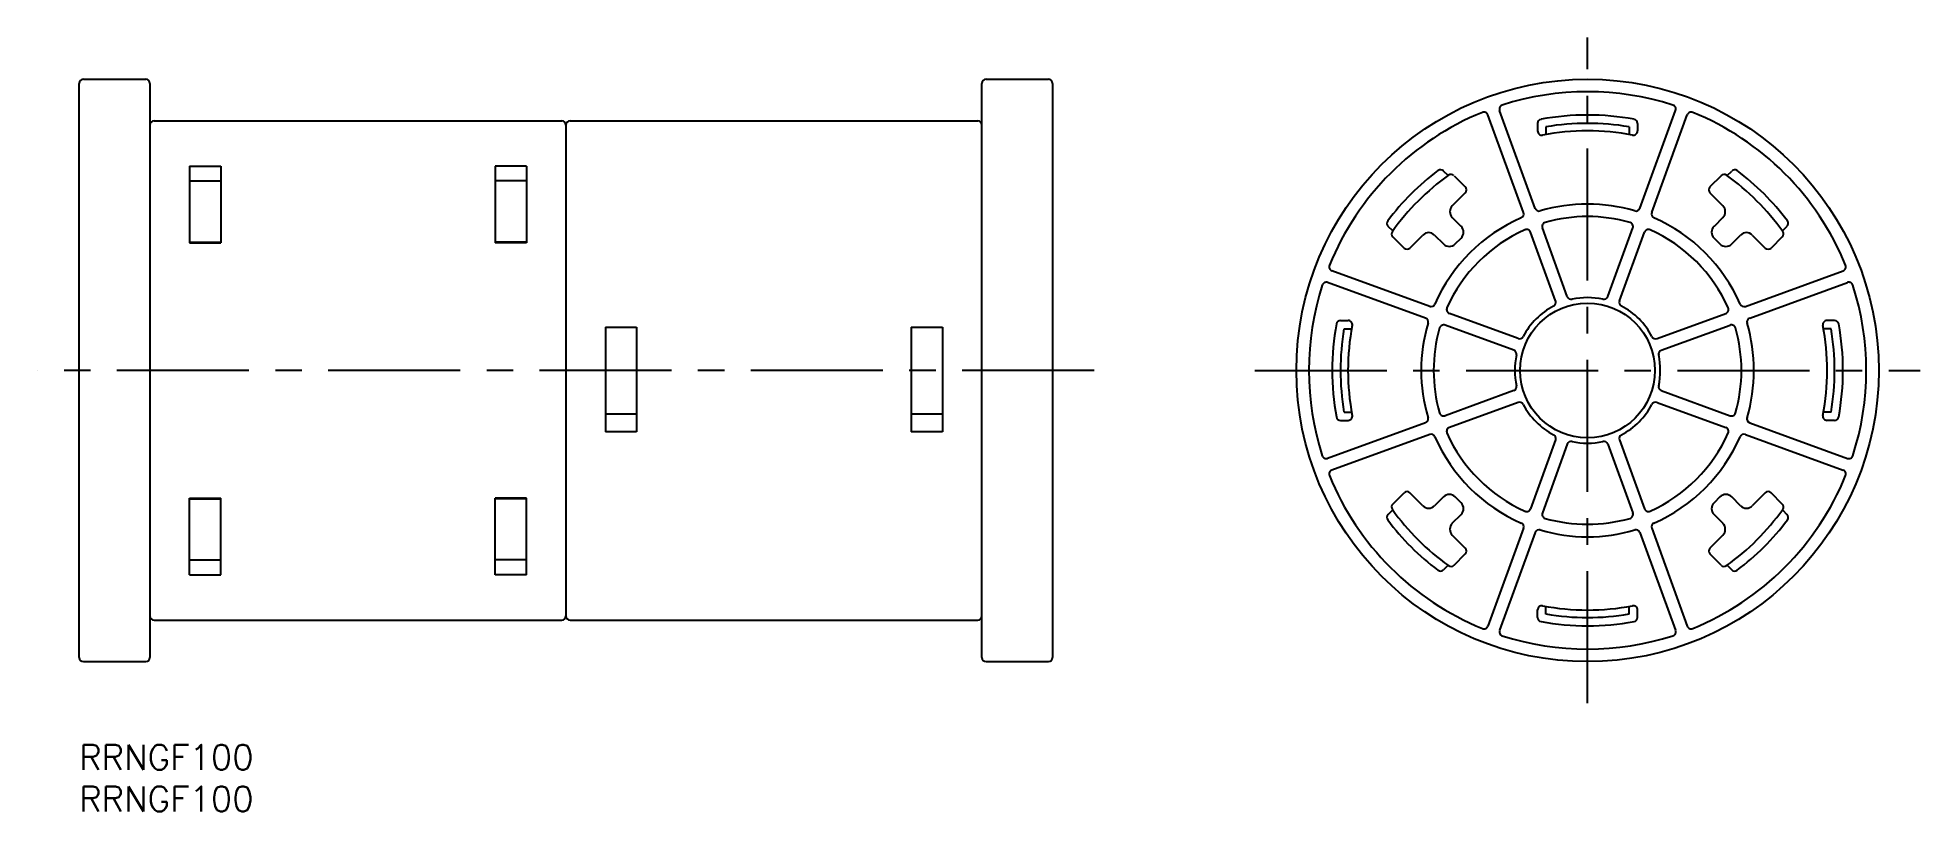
# Model space of a CAD drawing. Extents: x -5 to 221, y -8 to 85.
import ezdxf

# ---------------------------------------------------------------- set-up
doc = ezdxf.new("R2010")
doc.units = 0
doc.header["$LTSCALE"] = 0.5
doc.linetypes.add('CENTER', pattern=[50.8, 31.75, -6.35, 6.35, -6.35])
for name, color, linetype in [('MSM_CENTER', 1, 'CENTER'), ('MSM_CONTINUOUS', 7, 'CONTINUOUS'), ('MSM_PART_NUMBER', 7, 'CONTINUOUS')]:
    doc.layers.add(name, color=color, linetype=linetype)
doc.styles.get("Standard").update_dxf_attribs({"font": 'txt.shx', "height": 3, "bigfont": 'bigfont.shx'})

# ---------------------------------------------------------------- blocks, each defined once
blk = doc.blocks.new('*U1')
at = {"layer": 'MSM_PART_NUMBER'}
blk.add_text('RRNGF100', height=3, dxfattribs=at).set_placement((0, -3))
blk = doc.blocks.new('*U2')
at = {"layer": 'MSM_PART_NUMBER'}
blk.add_text('RRNGF100', height=3, dxfattribs=at).set_placement((0, -8))

msp = doc.modelspace()

# ---------------------------------------------------------------- linework, layer by layer
at = {"layer": 'MSM_CENTER'}
for p, q in [((181.3, 5), (181.3, 85)), ((122, 45), (-5, 45)), ((141.3, 45), (221.3, 45))]:
    msp.add_line(p, q, dxfattribs=at)
at = {"layer": 'MSM_CONTINUOUS'}
for p, q in [((0, 10.5), (0, 79.5)), ((0.5, 80), (8, 80)), ((8.5, 79.5), (8.5, 10.5)), ((108.5, 10.5), (108.5, 79.5)), ((109, 80), (116.5, 80)), ((117, 79.5), (117, 10.5)), ((9, 75), (58, 75)), ((59, 75), (108, 75)), ((173.6, 63.97), (169.32, 75.73)), ((175.01, 64.48), (170.73, 76.24)), ((175.3, 74.69), (175.3, 73.78)), ((187.3, 74.69), (187.3, 73.78)), ((187.6, 64.48), (191.88, 76.24)), ((189.01, 63.97), (193.29, 75.73)), ((58.5, 74.5), (58.5, 15.5)), ((176.3, 74.28), (176.3, 73.36)), ((186.3, 74.28), (186.3, 73.36)), ((13.25, 69.57), (17, 69.57)), ((13.25, 69.57), (13.25, 60.34)), ((17, 69.57), (17, 60.34)), ((50, 69.57), (50, 60.34)), ((53.75, 69.57), (50, 69.57)), ((53.75, 69.57), (53.75, 60.34)), ((164.54, 68.42), (163.98, 68.97)), ((165.25, 68.41), (166.6, 67.06)), ((197.36, 68.41), (196.01, 67.06)), ((198.07, 68.42), (198.63, 68.97)), ((13.25, 67.77), (17, 67.77)), ((53.75, 67.77), (50, 67.77)), ((165.04, 64.8), (166.6, 66.35)), ((196.01, 66.35), (197.57, 64.8)), ((166.1, 62.32), (165.04, 63.38)), ((197.57, 63.38), (196.51, 62.32)), ((157.89, 61.77), (157.33, 62.32)), ((159.95, 59.71), (161.51, 61.26)), ((162.92, 61.26), (163.98, 60.2)), ((177.46, 53.36), (174.46, 61.62)), ((178.87, 53.87), (175.87, 62.13)), ((183.73, 53.87), (186.74, 62.13)), ((185.14, 53.36), (188.15, 61.62)), ((198.63, 60.2), (199.69, 61.26)), ((201.1, 61.26), (202.66, 59.71)), ((204.72, 61.77), (205.27, 62.32)), ((13.25, 60.42), (17, 60.42)), ((13.25, 60.34), (17, 60.34)), ((53.75, 60.42), (50, 60.42)), ((53.75, 60.34), (50, 60.34)), ((157.89, 61.06), (159.24, 59.71)), ((165.39, 60.2), (166.1, 60.91)), ((196.51, 60.91), (197.21, 60.2)), ((204.71, 61.06), (203.37, 59.71)), ((162.33, 52.7), (150.57, 56.98)), ((200.28, 52.7), (212.04, 56.98)), ((161.82, 51.29), (150.06, 55.57)), ((200.79, 51.29), (212.55, 55.57)), ((63.25, 50.2), (63.25, 37.62)), ((63.25, 50.2), (67, 50.2)), ((67, 50.2), (67, 37.62)), ((100, 50.2), (100, 37.62)), ((100, 50.2), (103.75, 50.2)), ((103.75, 50.2), (103.75, 37.62)), ((151.61, 51), (152.53, 51)), ((152.03, 50), (152.94, 50)), ((172.44, 47.43), (164.17, 50.44)), ((172.95, 48.84), (164.69, 51.85)), ((189.66, 48.84), (197.92, 51.85)), ((190.17, 47.43), (198.43, 50.44)), ((210.58, 50), (209.67, 50)), ((211, 51), (210.08, 51)), ((172.44, 42.57), (164.17, 39.56)), ((172.95, 41.16), (164.69, 38.15)), ((189.66, 41.16), (197.92, 38.15)), ((190.17, 42.57), (198.43, 39.56)), ((63.25, 39.8), (67, 39.8)), ((100, 39.8), (103.75, 39.8)), ((161.82, 38.71), (150.06, 34.43)), ((151.61, 39), (152.53, 39)), ((152.03, 40), (152.94, 40)), ((200.79, 38.71), (212.55, 34.43)), ((210.58, 40), (209.67, 40)), ((211, 39), (210.08, 39)), ((67, 37.62), (63.25, 37.62)), ((103.75, 37.62), (100, 37.62)), ((162.33, 37.3), (150.57, 33.02)), ((177.46, 36.64), (174.46, 28.38)), ((185.14, 36.64), (188.15, 28.38)), ((200.28, 37.3), (212.04, 33.02)), ((178.87, 36.13), (175.87, 27.87)), ((183.73, 36.13), (186.74, 27.87)), ((13.25, 29.66), (17, 29.66)), ((13.25, 20.43), (13.25, 29.66)), ((13.25, 29.58), (17, 29.58)), ((17, 20.43), (17, 29.66)), ((53.75, 29.66), (50, 29.66)), ((50, 20.43), (50, 29.66)), ((53.75, 29.58), (50, 29.58)), ((53.75, 20.43), (53.75, 29.66)), ((157.89, 28.94), (159.24, 30.29)), ((161.51, 28.74), (159.95, 30.29)), ((163.98, 29.8), (162.92, 28.74)), ((166.1, 29.09), (165.39, 29.8)), ((197.21, 29.8), (196.51, 29.09)), ((199.69, 28.74), (198.63, 29.8)), ((202.66, 30.29), (201.1, 28.74)), ((204.71, 28.94), (203.37, 30.29)), ((157.89, 28.23), (157.33, 27.68)), ((165.04, 26.62), (166.1, 27.68)), ((196.51, 27.68), (197.57, 26.62)), ((204.72, 28.23), (205.27, 27.68)), ((166.6, 23.65), (165.04, 25.2)), ((173.6, 26.03), (169.32, 14.27)), ((175.01, 25.52), (170.73, 13.76)), ((187.6, 25.52), (191.88, 13.76)), ((189.01, 26.03), (193.29, 14.27)), ((197.57, 25.2), (196.01, 23.65)), ((165.25, 21.59), (166.6, 22.94)), ((197.36, 21.59), (196.01, 22.94)), ((13.25, 22.23), (17, 22.23)), ((13.25, 20.43), (17, 20.43)), ((53.75, 22.23), (50, 22.23)), ((53.75, 20.43), (50, 20.43)), ((164.54, 21.58), (163.98, 21.03)), ((198.07, 21.58), (198.63, 21.03)), ((175.3, 15.31), (175.3, 16.22)), ((176.3, 15.72), (176.3, 16.64)), ((186.3, 15.72), (186.3, 16.64)), ((187.3, 15.31), (187.3, 16.22)), ((9, 15), (58, 15)), ((59, 15), (108, 15)), ((0.5, 10), (8, 10)), ((109, 10), (116.5, 10))]:
    msp.add_line(p, q, dxfattribs=at)
for radius in [35, 8.1]:
    msp.add_circle((181.3, 45), radius, dxfattribs=at)
for centre, radius, start, end in [((0.5, 79.5), 0.5, 90, 180), ((8, 79.5), 0.5, 0, 90), ((109, 79.5), 0.5, 90, 180), ((116.5, 79.5), 0.5, 0, 90), ((181.3, 45), 33.5, 72.1708, 107.8292), ((9, 74.5), 0.5, 90, 180), ((58, 74.5), 0.5, 0, 90), ((59, 74.5), 0.5, 90, 180), ((108, 74.5), 0.5, 0, 90), ((181.3, 45), 33.5, 112.1708, 157.8292), ((168.85, 75.56), 0.5, 20, 112.1708), ((171.2, 76.42), 0.5, 107.8292, 200), ((175.8, 74.69), 0.5, 100.4932, 180), ((181.3, 45), 30.7, 79.5068, 100.4932), ((181.3, 45), 29.7, 80.3081, 99.6919), ((186.8, 74.69), 0.5, 360, 79.5068), ((191.41, 76.42), 0.5, 340, 72.1708), ((193.76, 75.56), 0.5, 67.8292, 160), ((181.3, 45), 33.5, 22.1708, 67.8292), ((175.8, 73.78), 0.5, 180, 280.8194), ((181.3, 45), 28.8, 79.1806, 100.8194), ((186.8, 73.78), 0.5, 259.1806, 360), ((181.3, 45), 30, 126.8148, 143.1852), ((181.3, 45), 28.8, 125.4402, 144.5598), ((163.63, 68.62), 0.5, 45, 126.8148), ((164.89, 68.06), 0.5, 45, 125.4402), ((197.71, 68.06), 0.5, 54.5598, 135), ((181.3, 45), 28.8, 35.4402, 54.5598), ((198.98, 68.62), 0.5, 53.1852, 135), ((181.3, 45), 30, 36.8148, 53.1852), ((166.24, 66.71), 0.5, 315, 45), ((196.37, 66.71), 0.5, 135, 225), ((165.75, 64.09), 1, 135, 225), ((173.13, 63.8), 0.5, 293.4958, 20), ((175.48, 64.66), 0.5, 200, 286.5042), ((181.3, 45), 20, 73.4958, 106.5042), ((181.3, 45), 18.5, 73.9821, 106.0179), ((187.13, 64.66), 0.5, 253.4958, 340), ((189.48, 63.8), 0.5, 160, 246.5042), ((196.86, 64.09), 1, 315, 45), ((157.69, 62.68), 0.5, 143.1852, 225), ((158.25, 61.41), 0.5, 144.5598, 225), ((162.21, 60.56), 1, 45, 135), ((181.3, 45), 20, 113.4958, 156.5042), ((181.3, 45), 18.5, 113.9821, 156.0179), ((165.39, 61.62), 1, 315, 45), ((173.99, 61.45), 0.5, 20, 113.9821), ((176.34, 62.3), 0.5, 106.0179, 200), ((186.27, 62.3), 0.5, 340, 73.9821), ((188.62, 61.45), 0.5, 66.0179, 160), ((181.3, 45), 18.5, 23.9821, 66.0179), ((181.3, 45), 20, 23.4958, 66.5042), ((197.21, 61.62), 1, 135, 225), ((200.4, 60.56), 1, 45, 135), ((204.36, 61.41), 0.5, 315, 35.4402), ((204.92, 62.68), 0.5, 315, 36.8148), ((159.6, 60.06), 0.5, 225, 315), ((164.69, 60.91), 1, 225, 315), ((197.92, 60.91), 1, 225, 315), ((203.01, 60.06), 0.5, 225, 315), ((150.74, 57.45), 0.5, 157.8292, 250), ((211.86, 57.45), 0.5, 290, 22.1708), ((181.3, 45), 33.5, 162.1708, 197.8292), ((149.89, 55.1), 0.5, 70, 162.1708), ((212.72, 55.1), 0.5, 17.8292, 110), ((181.3, 45), 33.5, 342.1708, 17.8292), ((162.5, 53.17), 0.5, 250, 336.5042), ((164.86, 52.32), 0.5, 156.0179, 250), ((181.3, 45), 8.75, 117.7664, 152.2336), ((177, 53.18), 0.5, 297.7664, 20), ((179.34, 54.04), 0.5, 200, 282.2336), ((181.3, 45), 8.75, 77.7664, 102.2336), ((183.26, 54.04), 0.5, 257.7664, 340), ((185.61, 53.18), 0.5, 160, 242.2336), ((181.3, 45), 8.75, 27.7664, 62.2336), ((197.75, 52.32), 0.5, 290, 23.9821), ((200.1, 53.17), 0.5, 203.4958, 290), ((181.3, 45), 30.7, 169.5068, 190.4932), ((151.61, 50.5), 0.5, 90, 169.5068), ((181.3, 45), 29.7, 170.3081, 189.6919), ((181.3, 45), 28.8, 169.1806, 190.8194), ((152.53, 50.5), 0.5, 349.1806, 90), ((181.3, 45), 20, 163.4958, 196.5042), ((161.65, 50.82), 0.5, 343.4958, 70), ((181.3, 45), 18.5, 163.9821, 196.0179), ((164, 49.97), 0.5, 70, 163.9821), ((198.61, 49.97), 0.5, 16.0179, 110), ((181.3, 45), 18.5, 343.9821, 16.0179), ((200.96, 50.82), 0.5, 110, 196.5042), ((181.3, 45), 20, 343.4958, 16.5042), ((210.08, 50.5), 0.5, 90, 190.8194), ((181.3, 45), 28.8, 349.1806, 10.8194), ((181.3, 45), 29.7, 350.3081, 9.6919), ((211, 50.5), 0.5, 10.4932, 90), ((181.3, 45), 30.7, 349.5068, 10.4932), ((173.12, 49.31), 0.5, 250, 332.2336), ((189.49, 49.31), 0.5, 207.7664, 290), ((172.26, 46.96), 0.5, 347.7664, 70), ((181.3, 45), 8.75, 167.7664, 192.2336), ((190.34, 46.96), 0.5, 110, 192.2336), ((181.3, 45), 8.75, 347.7664, 12.2336), ((172.26, 43.04), 0.5, 290, 12.2336), ((190.34, 43.04), 0.5, 167.7664, 250), ((173.12, 40.69), 0.5, 27.7664, 110), ((181.3, 45), 8.75, 207.7664, 242.2336), ((181.3, 45), 8.75, 297.7664, 332.2336), ((189.49, 40.69), 0.5, 70, 152.2336), ((151.61, 39.5), 0.5, 190.4932, 270), ((152.53, 39.5), 0.5, 270, 10.8194), ((161.65, 39.18), 0.5, 290, 16.5042), ((164, 40.03), 0.5, 196.0179, 290), ((198.61, 40.03), 0.5, 250, 343.9821), ((200.96, 39.18), 0.5, 163.4958, 250), ((210.08, 39.5), 0.5, 169.1806, 270), ((211, 39.5), 0.5, 270, 349.5068), ((162.5, 36.83), 0.5, 23.4958, 110), ((181.3, 45), 20, 203.4958, 246.5042), ((164.86, 37.68), 0.5, 110, 203.9821), ((181.3, 45), 18.5, 203.9821, 246.0179), ((177, 36.82), 0.5, 340, 62.2336), ((179.34, 35.96), 0.5, 77.7664, 160), ((181.3, 45), 8.75, 257.7664, 282.2336), ((183.26, 35.96), 0.5, 20, 102.2336), ((185.61, 36.82), 0.5, 117.7664, 200), ((181.3, 45), 18.5, 293.9821, 336.0179), ((181.3, 45), 20, 293.4958, 336.5042), ((197.75, 37.68), 0.5, 336.0179, 70), ((200.1, 36.83), 0.5, 70, 156.5042), ((149.89, 34.9), 0.5, 197.8292, 290), ((212.72, 34.9), 0.5, 250, 342.1708), ((150.74, 32.55), 0.5, 110, 202.1708), ((181.3, 45), 33.5, 202.1708, 247.8292), ((181.3, 45), 33.5, 292.1708, 337.8292), ((211.86, 32.55), 0.5, 337.8292, 70), ((159.6, 29.94), 0.5, 45, 135), ((164.69, 29.09), 1, 45, 135), ((197.92, 29.09), 1, 45, 135), ((203.01, 29.94), 0.5, 45, 135), ((157.69, 27.32), 0.5, 135, 216.8148), ((158.25, 28.59), 0.5, 135, 215.4402), ((181.3, 45), 28.8, 215.4402, 234.5598), ((162.21, 29.44), 1, 225, 315), ((165.39, 28.38), 1, 315, 45), ((173.99, 28.55), 0.5, 246.0179, 340), ((176.34, 27.7), 0.5, 160, 253.9821), ((181.3, 45), 18.5, 253.9821, 286.0179), ((186.27, 27.7), 0.5, 286.0179, 20), ((188.62, 28.55), 0.5, 200, 293.9821), ((197.21, 28.38), 1, 135, 225), ((181.3, 45), 28.8, 305.4402, 324.5598), ((200.4, 29.44), 1, 225, 315), ((204.36, 28.59), 0.5, 324.5598, 45), ((204.92, 27.32), 0.5, 323.1852, 45), ((181.3, 45), 30, 216.8148, 233.1852), ((165.75, 25.91), 1, 135, 225), ((173.13, 26.2), 0.5, 340, 66.5042), ((175.48, 25.34), 0.5, 73.4958, 160), ((181.3, 45), 20, 253.4958, 286.5042), ((187.13, 25.34), 0.5, 20, 106.5042), ((189.48, 26.2), 0.5, 113.4958, 200), ((196.86, 25.91), 1, 315, 45), ((181.3, 45), 30, 306.8148, 323.1852), ((166.24, 23.29), 0.5, 315, 45), ((196.37, 23.29), 0.5, 135, 225), ((163.63, 21.38), 0.5, 233.1852, 315), ((164.89, 21.94), 0.5, 234.5598, 315), ((197.71, 21.94), 0.5, 225, 305.4402), ((198.98, 21.38), 0.5, 225, 306.8148), ((175.8, 16.22), 0.5, 79.1806, 180), ((181.3, 45), 28.8, 259.1806, 280.8194), ((186.8, 16.22), 0.5, 0, 100.8194), ((9, 15.5), 0.5, 180, 270), ((58, 15.5), 0.5, 270, 0), ((59, 15.5), 0.5, 180, 270), ((108, 15.5), 0.5, 270, 0), ((168.85, 14.44), 0.5, 247.8292, 340), ((171.2, 13.58), 0.5, 160, 252.1708), ((175.8, 15.31), 0.5, 180, 259.5068), ((181.3, 45), 30.7, 259.5068, 280.4932), ((181.3, 45), 29.7, 260.3081, 279.6919), ((186.8, 15.31), 0.5, 280.4932, 0), ((191.41, 13.58), 0.5, 287.8292, 20), ((193.76, 14.44), 0.5, 200, 292.1708), ((181.3, 45), 33.5, 252.1708, 287.8292), ((0.5, 10.5), 0.5, 180, 270), ((8, 10.5), 0.5, 270, 0), ((109, 10.5), 0.5, 180, 270), ((116.5, 10.5), 0.5, 270, 0)]:
    msp.add_arc(centre, radius, start, end, dxfattribs=at)

# ---------------------------------------------------------------- block references
for name in ['*U1', '*U2']:
    msp.add_blockref(name, (0, 0), dxfattribs=at)

doc.saveas('drawing.dxf')
